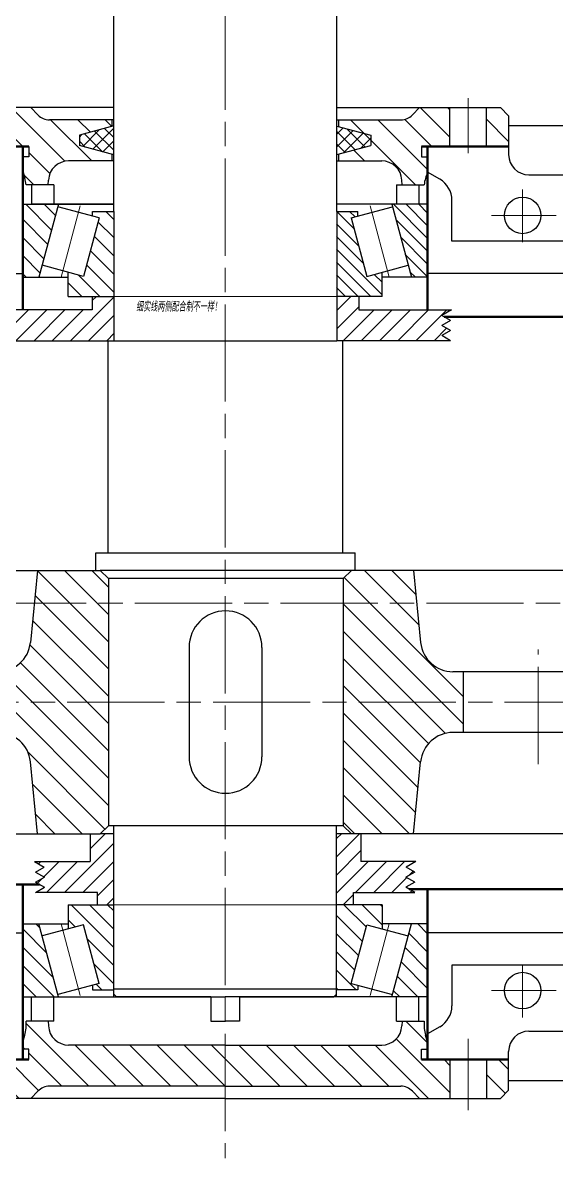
# Model space of a CAD drawing. Extents: x -500 to 7960, y -6170 to 1582.
# Drawn here: x 4803.4 to 4935.2, y 1137.1 to 1417.3 of the extents above; entities that cross this region are included whole.
import ezdxf

# ---------------------------------------------------------------- set-up
doc = ezdxf.new("R2010")
doc.units = 0
doc.linetypes.add('ACAD_ISO08W100', pattern=[36, 24, -3, 6, -3])
for name, color, linetype, lineweight in [('zhongxin', 1, 'ACAD_ISO08W100', 9), ('加粗实线受力图', 7, 'CONTINUOUS', 50), ('垫片', 7, 'CONTINUOUS', 50), ('标注', 5, 'CONTINUOUS', 9), ('粗实线', 7, 'CONTINUOUS', 25), ('细实线 波浪线', 3, 'CONTINUOUS', 9)]:
    doc.layers.add(name, color=color, linetype=linetype, lineweight=lineweight)
doc.styles.get("Standard").update_dxf_attribs({"font": 'gbenor.shx', "width": 0.7, "oblique": 7, "height": 10, "bigfont": 'gbcbig.shx'})
pattern_1 = [(135, (2772.2984, 1101.0176), (-3.367596, -3.367596), [])]
pattern_2 = [(45, (2772.2984, 1101.0176), (-2.245064, 2.245064), [])]
pattern_3 = [(135, (2772.2984, 1101.0176), (-2.245064, -2.245064), [])]

msp = doc.modelspace()

# ---------------------------------------------------------------- hatches: boundary and pattern name
at = {"layer": '细实线 波浪线'}
h = msp.add_hatch(dxfattribs=at)
h.set_pattern_fill('ANSI31', color=256, scale=1.5, angle=90)
h.set_pattern_definition(pattern_1)
h.paths.add_polyline_path([(4814.764, 1383.25), (4825.413, 1383.25), (4825.413, 1384.904), (4818.375, 1386.789), (4804.911, 1386.789), (4804.911, 1384.254), (4803.413, 1384.254), (4803.413, 1380.789), (4803.93, 1379.025, -0.035712), (4804.292, 1377.351), (4809.713, 1377.351), (4809.771, 1378.499, -0.3996556)])
h.paths.add_polyline_path([(4908.913, 1396.389), (4901.413, 1396.389), (4899.661, 1394.595, -0.2020351), (4896.799, 1393.389), (4881.413, 1393.389), (4881.413, 1391.736), (4889.413, 1389.592), (4889.413, 1387.047), (4888.451, 1386.789), (4908.913, 1386.789)])
h.paths.add_polyline_path([(4903.413, 1384.254), (4901.915, 1384.254), (4901.915, 1386.789), (4888.451, 1386.789), (4881.413, 1384.904), (4881.413, 1383.25), (4892.062, 1383.25, -0.3996556), (4897.056, 1378.499), (4897.113, 1377.351), (4902.534, 1377.351, -0.0673857), (4903.413, 1380.449)])
h.paths.add_polyline_path([(4923.413, 1394.389), (4921.413, 1396.389), (4917.913, 1396.389), (4917.913, 1386.789), (4923.413, 1386.789)])
h.paths.add_polyline_path([(4825.413, 1391.736), (4825.413, 1393.389), (4810.027, 1393.389, -0.2020351), (4807.165, 1394.595), (4805.413, 1396.389), (4797.913, 1396.389), (4797.913, 1386.789), (4804.911, 1386.789), (4818.375, 1386.789), (4817.413, 1387.047), (4817.413, 1389.592)])
h.paths.add_polyline_path([(4788.913, 1396.389), (4785.413, 1396.389), (4783.413, 1394.389), (4783.413, 1386.789), (4788.913, 1386.789)])
h = msp.add_hatch(dxfattribs=at)
h.set_pattern_fill('ANSI37', color=256, scale=0.7, angle=-90)
h.set_pattern_definition([(315, (2772.2984, 1101.0176), (1.5715448, 1.5715448), []), (45, (2772.2984, 1101.0176), (-1.5715448, 1.5715448), [])])
h.paths.add_polyline_path([(4817.413, 1389.592), (4817.413, 1387.047), (4825.913, 1384.77), (4825.913, 1391.87)])
h.paths.add_polyline_path([(4881.014, 1391.843), (4881.01, 1384.795), (4889.413, 1387.047), (4889.413, 1389.592)])
h = msp.add_hatch(dxfattribs=at)
h.set_pattern_fill('ANSI31', color=256, angle=90)
h.set_pattern_definition(pattern_3)
h.paths.add_polyline_path([(4820.114, 1361.164), (4822.268, 1369.204), (4820.648, 1369.638), (4820.648, 1370.789), (4825.913, 1370.789), (4825.913, 1361.164)])
h.paths.add_polyline_path([(4814.645, 1349.789), (4814.645, 1355.768), (4818.398, 1354.762), (4820.114, 1361.164), (4825.913, 1361.164), (4825.913, 1349.789)])
h.paths.add_polyline_path([(4803.413, 1361.164), (4803.413, 1372.539), (4812.26, 1372.539), (4809.212, 1361.164)])
h.paths.add_polyline_path([(4803.413, 1354.539), (4803.413, 1361.164), (4809.212, 1361.164), (4807.437, 1354.539)])
h = msp.add_hatch(dxfattribs=at)
h.set_pattern_fill('ANSI31', color=256, scale=0.7, angle=90)
h.set_pattern_definition([(135, (4223.2417, -1205.7032), (-1.5715448, -1.5715448), [])])
h.paths.add_polyline_path([(4886.712, 1361.164), (4884.558, 1369.204), (4886.178, 1369.638), (4886.178, 1370.789), (4880.913, 1370.789), (4880.913, 1361.164)])
h.paths.add_polyline_path([(4892.182, 1349.789), (4892.182, 1355.768), (4888.428, 1354.762), (4886.712, 1361.164), (4880.913, 1361.164), (4880.913, 1349.789)])
h.paths.add_polyline_path([(4903.413, 1361.164), (4903.413, 1372.539), (4894.566, 1372.539), (4897.614, 1361.164)])
h.paths.add_polyline_path([(4903.413, 1354.539), (4903.413, 1361.164), (4897.614, 1361.164), (4899.389, 1354.539)])
h = msp.add_hatch(dxfattribs=at)
h.set_pattern_fill('ANSI31', color=256)
h.set_pattern_definition(pattern_2)
h.paths.add_polyline_path([(4825.996, 1349.789), (4820.598, 1349.789), (4820.598, 1346.52), (4797.515, 1346.52), (4799.927, 1345.141), (4797.767, 1343.882), (4799.937, 1342.641), (4797.777, 1341.382), (4799.947, 1340.141), (4797.787, 1338.882), (4825.996, 1338.882)])
h.paths.add_polyline_path([(4909.059, 1343.882), (4906.899, 1345.141), (4909.311, 1346.52), (4886.395, 1346.52), (4886.395, 1349.789), (4880.996, 1349.789), (4880.996, 1338.882), (4909.039, 1338.882), (4906.879, 1340.141), (4909.049, 1341.382), (4906.889, 1342.641)])
h = msp.add_hatch(dxfattribs=at)
h.set_pattern_fill('ANSI31', color=256, scale=1.5, angle=-90)
h.set_pattern_definition([(315, (2772.2984, 1101.0176), (3.367596, 3.367596), [])])
h.paths.add_polyline_path([(4959.717, 1235.009), (4961.496, 1217.213), (4972.08, 1217.213), (4972.08, 1282.213), (4961.496, 1282.213), (4959.717, 1264.417, -0.3853136), (4951.757, 1257.213), (4949.196, 1257.213), (4949.196, 1242.213), (4951.757, 1242.213, -0.3853136)])
h.paths.add_polyline_path([(4882.58, 1219.213), (4884.58, 1217.213), (4899.896, 1217.213), (4901.676, 1235.009, -0.3853136), (4909.636, 1242.213), (4912.196, 1242.213), (4912.196, 1257.213), (4909.636, 1257.213, -0.3853136), (4901.676, 1264.417), (4899.896, 1282.213), (4884.58, 1282.213), (4882.58, 1280.213)])
h.paths.add_polyline_path([(4797.357, 1257.213), (4794.796, 1257.213), (4794.796, 1242.213), (4797.357, 1242.213, -0.3853136), (4805.317, 1235.009), (4807.096, 1217.213), (4822.58, 1217.213), (4824.58, 1219.213), (4824.58, 1280.213), (4822.58, 1282.213), (4807.096, 1282.213), (4805.317, 1264.417, -0.3853136)])
h.paths.add_polyline_path([(4755.236, 1242.213), (4757.796, 1242.213), (4757.796, 1257.213), (4755.236, 1257.213, -0.3853136), (4747.276, 1264.417), (4745.496, 1282.213), (4734.913, 1282.213), (4734.913, 1217.213), (4745.496, 1217.213), (4747.276, 1235.009, -0.3853136)])
h = msp.add_hatch(dxfattribs=at)
h.set_pattern_fill('ANSI31', color=256)
h.set_pattern_definition(pattern_2)
h.paths.add_polyline_path([(4825.913, 1199.713), (4821.905, 1199.713), (4821.905, 1202.748), (4806.611, 1202.748), (4808.771, 1204.007), (4806.601, 1205.248), (4808.761, 1206.507), (4806.591, 1207.748), (4808.751, 1209.007), (4806.339, 1210.386), (4820.05, 1210.386), (4820.05, 1217.213), (4822.58, 1217.213), (4825.913, 1217.213)])
h.paths.add_polyline_path([(4898.065, 1206.507), (4900.235, 1207.748), (4898.075, 1209.007), (4900.487, 1210.386), (4886.942, 1210.386), (4886.942, 1217.213), (4880.913, 1217.213), (4880.913, 1199.713), (4885.088, 1199.713), (4885.088, 1202.748), (4900.215, 1202.748), (4898.055, 1204.007), (4900.225, 1205.248)])
h = msp.add_hatch(dxfattribs=at)
h.set_pattern_fill('ANSI31', color=256, angle=90)
h.set_pattern_definition(pattern_3)
h.paths.add_polyline_path([(4820.114, 1188.338), (4822.268, 1180.298), (4820.648, 1179.864), (4820.648, 1178.713), (4825.913, 1178.713), (4825.913, 1188.338)])
h.paths.add_polyline_path([(4814.645, 1199.713), (4814.645, 1193.734), (4818.398, 1194.74), (4820.114, 1188.338), (4825.913, 1188.338), (4825.913, 1199.713)])
h.paths.add_polyline_path([(4803.413, 1188.338), (4803.413, 1176.963), (4812.26, 1176.963), (4809.212, 1188.338)])
h.paths.add_polyline_path([(4803.413, 1194.963), (4803.413, 1188.338), (4809.212, 1188.338), (4807.437, 1194.963)])
h = msp.add_hatch(dxfattribs=at)
h.set_pattern_fill('ANSI31', color=256, angle=90)
h.set_pattern_definition(pattern_3)
h.paths.add_polyline_path([(4886.712, 1188.338), (4884.558, 1180.298), (4886.178, 1179.864), (4886.178, 1178.713), (4880.913, 1178.713), (4880.913, 1188.338)])
h.paths.add_polyline_path([(4892.182, 1199.713), (4892.182, 1193.734), (4888.428, 1194.74), (4886.712, 1188.338), (4880.913, 1188.338), (4880.913, 1199.713)])
h.paths.add_polyline_path([(4903.413, 1188.338), (4903.413, 1176.963), (4894.566, 1176.963), (4897.614, 1188.338)])
h.paths.add_polyline_path([(4903.413, 1194.963), (4903.413, 1188.338), (4897.614, 1188.338), (4899.389, 1194.963)])
h = msp.add_hatch(dxfattribs=at)
h.set_pattern_fill('ANSI31', color=256, scale=1.5, angle=90)
h.set_pattern_definition(pattern_1)
h.paths.add_polyline_path([(4853.413, 1165.064), (4814.764, 1165.064, -0.3996556), (4809.771, 1169.815), (4809.713, 1170.963), (4804.292, 1170.963), (4804.292, 1169.23, -0.035712), (4803.93, 1167.557), (4803.413, 1165.792), (4803.413, 1164.06), (4804.911, 1164.06), (4804.911, 1161.525), (4853.413, 1161.525)])
h.paths.add_polyline_path([(4901.915, 1164.06), (4903.413, 1164.06), (4903.392, 1165.865), (4902.896, 1167.557, -0.0338881), (4902.547, 1169.144), (4902.547, 1170.963), (4897.113, 1170.963), (4897.056, 1169.815, -0.3996556), (4892.062, 1165.064), (4853.413, 1165.064), (4853.413, 1161.525), (4901.915, 1161.525)])
h.paths.add_polyline_path([(4853.413, 1161.525), (4804.911, 1161.525), (4797.913, 1161.525), (4797.913, 1151.925), (4805.413, 1151.925), (4807.165, 1153.719, -0.2020351), (4810.027, 1154.925), (4853.413, 1154.925)])
h.paths.add_polyline_path([(4788.913, 1161.525), (4783.413, 1161.525), (4783.413, 1153.925), (4785.413, 1151.925), (4788.913, 1151.925)])
h.paths.add_polyline_path([(4908.913, 1161.525), (4853.413, 1161.525), (4853.413, 1154.925), (4896.799, 1154.925, -0.2020351), (4899.661, 1153.719), (4901.413, 1151.925), (4908.913, 1151.925)])
h.paths.add_polyline_path([(4923.413, 1161.525), (4917.913, 1161.525), (4917.913, 1151.925), (4921.413, 1151.925), (4923.413, 1153.925)])

# ---------------------------------------------------------------- linework, layer by layer
at = {"layer": 'zhongxin'}
for p, q in [((4853.413, 1491.852), (4853.413, 1137.149)), ((4913.413, 1398.705), (4913.413, 1385.143)), ((4926.854, 1363.181), (4926.854, 1376.17)), ((4812.888, 1354.539), (4817.607, 1372.152)), ((4893.938, 1354.539), (4889.219, 1372.152)), ((4919.17, 1369.789), (4935.123, 1369.789)), ((4327.116, 1274.161), (5106.339, 1274.161)), ((4930.696, 1234.425), (4930.696, 1262.67)), ((4982.414, 1249.713), (4661.357, 1249.713)), ((4812.888, 1194.963), (4817.607, 1177.35)), ((4893.938, 1194.963), (4889.219, 1177.35)), ((4926.854, 1171.924), (4926.854, 1184.913)), ((4919.17, 1178.533), (4935.123, 1178.533)), ((4913.413, 1148.993), (4913.413, 1166.661))]:
    msp.add_line(p, q, dxfattribs=at)
at = {"layer": '加粗实线受力图'}
for p, q in [((4803.413, 1386.789), (4803.413, 1380.449)), ((4901.915, 1386.789), (4923.413, 1386.789)), ((4903.413, 1386.789), (4903.413, 1380.449)), ((4803.413, 1380.449), (4803.413, 1346.52)), ((4903.413, 1380.449), (4903.413, 1346.52)), ((4907.503, 1344.789), (4976.58, 1344.789)), ((4735.213, 1204.713), (4807.537, 1204.713)), ((4803.413, 1161.525), (4803.413, 1204.713)), ((4898.882, 1203.525), (4976.58, 1203.525)), ((4903.413, 1161.525), (4903.413, 1203.525)), ((4783.413, 1161.525), (4804.911, 1161.525))]:
    msp.add_line(p, q, dxfattribs=at)
at = {"layer": '垫片'}
for p, q in [((4783.413, 1386.789), (4804.911, 1386.789)), ((4923.413, 1386.789), (4901.915, 1386.789)), ((4783.413, 1161.525), (4804.911, 1161.525)), ((4901.915, 1161.525), (4923.413, 1161.525))]:
    msp.add_line(p, q, dxfattribs=at)
at = {"layer": '粗实线'}
for p, q in [((4825.913, 1370.789), (4825.924, 1456.389)), ((4880.996, 1370.789), (4881.044, 1456.386)), ((4825.913, 1396.389), (4785.413, 1396.389)), ((4805.413, 1396.389), (4807.165, 1394.595)), ((4881.019, 1396.389), (4921.413, 1396.389)), ((4901.413, 1396.389), (4899.661, 1394.595)), ((4908.913, 1386.789), (4908.913, 1396.389)), ((4917.913, 1386.789), (4917.913, 1396.389)), ((4921.413, 1396.389), (4923.413, 1394.389)), ((4825.913, 1393.389), (4810.027, 1393.389)), ((4825.413, 1393.389), (4825.413, 1391.736)), ((4881.014, 1393.389), (4896.799, 1393.389)), ((4881.413, 1393.389), (4881.413, 1391.736)), ((4923.413, 1394.389), (4923.413, 1384.789)), ((4825.913, 1391.87), (4817.413, 1389.592)), ((4881.014, 1391.843), (4889.413, 1389.592)), ((4923.413, 1391.989), (4983.58, 1391.989)), ((4817.413, 1389.592), (4817.413, 1387.047)), ((4825.913, 1384.77), (4817.413, 1387.047)), ((4881.01, 1384.795), (4889.413, 1387.047)), ((4889.413, 1389.592), (4889.413, 1387.047)), ((4804.911, 1384.254), (4803.413, 1384.254)), ((4803.413, 1384.254), (4803.413, 1380.789)), ((4804.911, 1386.789), (4804.911, 1384.254)), ((4825.413, 1384.904), (4825.413, 1383.25)), ((4881.413, 1384.904), (4881.413, 1383.25)), ((4901.915, 1386.789), (4901.915, 1384.254)), ((4901.915, 1384.254), (4903.413, 1384.254)), ((4825.913, 1383.25), (4814.764, 1383.25)), ((4881.009, 1383.25), (4892.062, 1383.25)), ((4803.413, 1380.789), (4803.93, 1379.025)), ((4906.387, 1378.752), (4903.413, 1380.449)), ((4928.413, 1379.789), (4983.58, 1379.789)), ((4811.131, 1377.351), (4804.292, 1377.351)), ((4805.576, 1377.351), (4805.576, 1372.539)), ((4809.713, 1377.351), (4809.771, 1378.499)), ((4811.131, 1377.351), (4811.131, 1372.539)), ((4895.696, 1377.351), (4895.696, 1372.539)), ((4895.696, 1377.351), (4902.534, 1377.351)), ((4897.113, 1377.351), (4897.056, 1378.499)), ((4901.25, 1377.351), (4901.25, 1372.539)), ((4909.413, 1363.452), (4909.413, 1373.541)), ((4803.413, 1372.539), (4825.913, 1372.539)), ((4803.413, 1372.539), (4803.413, 1354.539)), ((4825.913, 1372.539), (4805.576, 1372.539)), ((4812.26, 1372.539), (4807.437, 1354.539)), ((4822.268, 1369.204), (4812.097, 1371.929)), ((4820.648, 1369.638), (4820.648, 1370.789)), ((4820.648, 1370.789), (4825.913, 1370.789)), ((4825.913, 1370.789), (4825.913, 1338.882)), ((4901.25, 1372.539), (4880.913, 1372.539)), ((4880.996, 1370.789), (4880.996, 1338.882)), ((4880.996, 1370.789), (4886.178, 1370.789)), ((4903.413, 1372.539), (4880.998, 1372.539)), ((4884.558, 1369.204), (4894.729, 1371.929)), ((4886.178, 1369.638), (4886.178, 1370.789)), ((4894.566, 1372.539), (4899.389, 1354.539)), ((4902.413, 1371.351), (4902.413, 1371.366)), ((4822.268, 1369.204), (4818.398, 1354.762)), ((4884.558, 1369.204), (4888.428, 1354.762)), ((4996.58, 1363.452), (4909.413, 1363.452)), ((4818.398, 1354.762), (4808.227, 1357.487)), ((4888.428, 1354.762), (4898.599, 1357.487)), ((4735.996, 1355.452), (4803.413, 1355.452)), ((4803.413, 1354.539), (4814.645, 1354.539)), ((4814.645, 1349.789), (4814.645, 1355.768)), ((4892.182, 1349.789), (4892.182, 1355.768)), ((4903.413, 1354.539), (4892.182, 1354.539)), ((4996.58, 1355.452), (4903.413, 1355.452)), ((4814.645, 1349.789), (4825.913, 1349.789)), ((4820.598, 1349.789), (4820.598, 1346.52)), ((4892.182, 1349.789), (4880.996, 1349.789)), ((4886.395, 1349.789), (4886.395, 1346.52)), ((4820.598, 1346.52), (4797.515, 1346.52)), ((4886.395, 1346.52), (4909.311, 1346.52)), ((4909.311, 1346.52), (4906.899, 1345.141)), ((4909.059, 1343.882), (4906.899, 1345.141)), ((4909.059, 1343.882), (4906.889, 1342.641)), ((4909.049, 1341.382), (4906.889, 1342.641)), ((4909.049, 1341.382), (4906.879, 1340.141)), ((4909.039, 1338.882), (4906.879, 1340.141)), ((4797.787, 1338.882), (4880.996, 1338.882)), ((4824.496, 1286.532), (4824.496, 1338.882)), ((4909.039, 1338.882), (4880.996, 1338.882)), ((4882.496, 1286.532), (4882.496, 1338.882)), ((4821.496, 1282.213), (4821.496, 1286.532)), ((4821.496, 1286.532), (4885.496, 1286.532)), ((4885.496, 1282.213), (4885.496, 1286.532)), ((4734.41, 1282.213), (4822.58, 1282.213)), ((4807.096, 1282.213), (4805.317, 1264.417)), ((4974.58, 1282.213), (4822.58, 1282.213)), ((4822.58, 1282.213), (4824.58, 1280.213)), ((4882.58, 1280.213), (4884.58, 1282.213)), ((4899.896, 1282.213), (4901.676, 1264.417)), ((4824.58, 1280.213), (4824.58, 1219.213)), ((4882.58, 1280.213), (4824.58, 1280.213)), ((4882.58, 1280.213), (4882.58, 1219.213)), ((4844.496, 1263.213), (4844.496, 1236.213)), ((4862.496, 1263.213), (4862.496, 1236.213)), ((4951.757, 1257.213), (4909.636, 1257.213)), ((4912.196, 1257.213), (4912.196, 1242.213)), ((4951.757, 1242.213), (4909.636, 1242.213)), ((4807.096, 1217.213), (4805.317, 1235.009)), ((4899.896, 1217.213), (4901.676, 1235.009)), ((4822.58, 1217.213), (4824.58, 1219.213)), ((4882.58, 1219.213), (4824.58, 1219.213)), ((4825.913, 1178.963), (4825.913, 1219.213)), ((4880.913, 1178.963), (4880.913, 1219.213)), ((4882.58, 1219.213), (4884.58, 1217.213)), ((4734.913, 1217.213), (4822.58, 1217.213)), ((4820.05, 1217.213), (4820.05, 1210.386)), ((4825.913, 1217.213), (4822.58, 1217.213)), ((4853.496, 1217.213), (4853.413, 1217.213)), ((4974.58, 1217.213), (4880.913, 1217.213)), ((4886.942, 1217.213), (4886.942, 1210.386)), ((4806.339, 1210.386), (4820.05, 1210.386)), ((4806.339, 1210.386), (4808.751, 1209.007)), ((4806.591, 1207.748), (4808.751, 1209.007)), ((4806.591, 1207.748), (4808.761, 1206.507)), ((4900.487, 1210.386), (4886.942, 1210.386)), ((4900.235, 1207.748), (4898.065, 1206.507)), ((4900.487, 1210.386), (4898.075, 1209.007)), ((4900.235, 1207.748), (4898.075, 1209.007)), ((4806.601, 1205.248), (4808.761, 1206.507)), ((4806.601, 1205.248), (4808.771, 1204.007)), ((4900.225, 1205.248), (4898.055, 1204.007)), ((4900.225, 1205.248), (4898.065, 1206.507)), ((4806.611, 1202.748), (4808.771, 1204.007)), ((4821.905, 1202.748), (4806.778, 1202.748)), ((4821.905, 1199.713), (4821.905, 1202.748)), ((4885.088, 1199.713), (4885.088, 1202.748)), ((4885.088, 1202.748), (4900.215, 1202.748)), ((4900.215, 1202.748), (4898.055, 1204.007)), ((4814.645, 1199.713), (4825.913, 1199.713)), ((4814.645, 1199.713), (4814.645, 1193.734)), ((4825.913, 1176.963), (4825.913, 1199.713)), ((4880.913, 1176.963), (4880.913, 1199.713)), ((4892.182, 1199.713), (4880.913, 1199.713)), ((4892.182, 1199.713), (4892.182, 1193.734)), ((4803.413, 1194.963), (4814.645, 1194.963)), ((4812.26, 1176.963), (4807.437, 1194.963)), ((4818.398, 1194.74), (4808.227, 1192.015)), ((4822.268, 1180.298), (4818.398, 1194.74)), ((4884.558, 1180.298), (4888.428, 1194.74)), ((4888.428, 1194.74), (4898.599, 1192.015)), ((4903.413, 1194.963), (4892.182, 1194.963)), ((4894.566, 1176.963), (4899.389, 1194.963)), ((4735.996, 1192.746), (4803.413, 1192.739)), ((4996.588, 1192.758), (4903.42, 1192.749)), ((4996.64, 1184.852), (4909.413, 1184.793)), ((4909.413, 1184.793), (4909.413, 1174.781)), ((4822.268, 1180.298), (4812.097, 1177.573)), ((4820.648, 1179.864), (4820.648, 1178.713)), ((4884.558, 1180.298), (4894.729, 1177.573)), ((4886.178, 1179.864), (4886.178, 1178.713)), ((4803.413, 1176.963), (4853.413, 1176.963)), ((4805.576, 1176.963), (4809.413, 1176.963)), ((4805.576, 1170.963), (4805.576, 1176.963)), ((4811.131, 1170.963), (4811.131, 1176.963)), ((4820.648, 1178.713), (4825.913, 1178.713)), ((4825.913, 1178.963), (4880.913, 1178.963)), ((4825.913, 1177.663), (4826.613, 1176.963)), ((4849.887, 1176.963), (4826.613, 1176.963)), ((4849.887, 1176.963), (4849.887, 1170.963)), ((4903.413, 1176.963), (4853.413, 1176.963)), ((4856.94, 1176.963), (4856.94, 1170.963)), ((4856.94, 1176.963), (4880.213, 1176.963)), ((4880.913, 1177.663), (4880.213, 1176.963)), ((4886.178, 1178.713), (4880.913, 1178.713)), ((4895.696, 1170.963), (4895.696, 1176.963)), ((4901.25, 1176.963), (4897.413, 1176.963)), ((4901.25, 1170.963), (4901.25, 1176.963)), ((4811.131, 1170.963), (4804.292, 1170.963)), ((4804.292, 1169.23), (4804.292, 1170.963)), ((4809.713, 1170.963), (4809.771, 1169.815)), ((4849.887, 1170.963), (4853.413, 1170.963)), ((4856.94, 1170.963), (4853.413, 1170.963)), ((4895.696, 1170.963), (4902.547, 1170.963)), ((4897.113, 1170.963), (4897.056, 1169.815)), ((4902.547, 1170.963), (4902.547, 1169.141)), ((4906.387, 1169.57), (4903.413, 1167.873)), ((4928.413, 1168.525), (4983.58, 1168.525)), ((4803.413, 1165.792), (4803.93, 1167.557)), ((4803.413, 1164.06), (4803.413, 1165.792)), ((4903.413, 1165.792), (4902.896, 1167.557)), ((4903.413, 1164.06), (4903.392, 1165.865)), ((4903.413, 1164.06), (4903.413, 1165.792)), ((4804.911, 1164.06), (4803.413, 1164.06)), ((4804.911, 1161.525), (4804.911, 1164.06)), ((4853.413, 1165.064), (4814.764, 1165.064)), ((4853.413, 1165.064), (4892.062, 1165.064)), ((4901.915, 1161.525), (4901.915, 1164.06)), ((4901.915, 1164.06), (4903.413, 1164.06)), ((4923.413, 1153.925), (4923.413, 1163.525)), ((4908.913, 1161.525), (4908.913, 1151.925)), ((4917.913, 1161.525), (4917.913, 1151.925)), ((4853.413, 1154.925), (4810.027, 1154.925)), ((4853.413, 1154.925), (4896.799, 1154.925)), ((4923.413, 1156.325), (4983.58, 1156.325)), ((4853.413, 1151.925), (4785.413, 1151.925)), ((4805.413, 1151.925), (4807.165, 1153.719)), ((4853.413, 1151.925), (4921.413, 1151.925)), ((4901.413, 1151.925), (4899.661, 1153.719)), ((4921.413, 1151.925), (4923.413, 1153.925))]:
    msp.add_line(p, q, dxfattribs=at)
for centre in [(4926.854, 1369.789), (4926.854, 1178.533)]:
    msp.add_circle(centre, 4.5, dxfattribs=at)
for centre, radius, start, end in [((4810.027, 1397.389), 4, 224.31198, 270), ((4896.799, 1397.389), 4, 270, 315.68802), ((4928.413, 1384.789), 5, 180, 270), ((4814.764, 1378.25), 5, 90, 177.13759), ((4892.062, 1378.25), 5, 2.86241, 90), ((4792.413, 1375.653), 12, 8.13611, 16.31721), ((4914.413, 1375.653), 12, 156.44354, 171.86389), ((4903.413, 1373.541), 6, 0, 60.28999), ((4853.496, 1263.213), 9, 0, 180), ((4797.357, 1265.213), 8, 270, 354.28941), ((4909.636, 1265.213), 8, 185.71059, 270), ((4797.357, 1234.213), 8, 5.71059, 90), ((4909.636, 1234.213), 8, 90, 174.28941), ((4853.496, 1236.213), 9, 180, 0), ((4903.413, 1174.781), 6, 299.71001, 0), ((4792.413, 1170.928), 12, 343.68279, 351.86389), ((4814.764, 1170.064), 5, 182.86241, 270), ((4892.062, 1170.064), 5, 270, 357.13759), ((4914.413, 1170.928), 12, 188.5536, 196.31721), ((4928.413, 1163.525), 5, 90, 180), ((4810.027, 1150.925), 4, 90, 135.68802), ((4896.799, 1150.925), 4, 44.31198, 90)]:
    msp.add_arc(centre, radius, start, end, dxfattribs=at)
at = {"layer": '细实线 波浪线'}
for p, q in [((4825.913, 1349.789), (4880.996, 1349.789)), ((4825.913, 1199.713), (4880.913, 1199.713))]:
    msp.add_line(p, q, dxfattribs=at)

# ---------------------------------------------------------------- texts
at = {"layer": '标注', "insert": (4831.426, 1348.567), "char_height": 2.5, "attachment_point": 1}
msp.add_mtext_dynamic_manual_height_columns('细实线两侧配合制不一样！', width=29.73369, gutter_width=12.5, heights=[0], dxfattribs=at)

doc.saveas('drawing.dxf')
